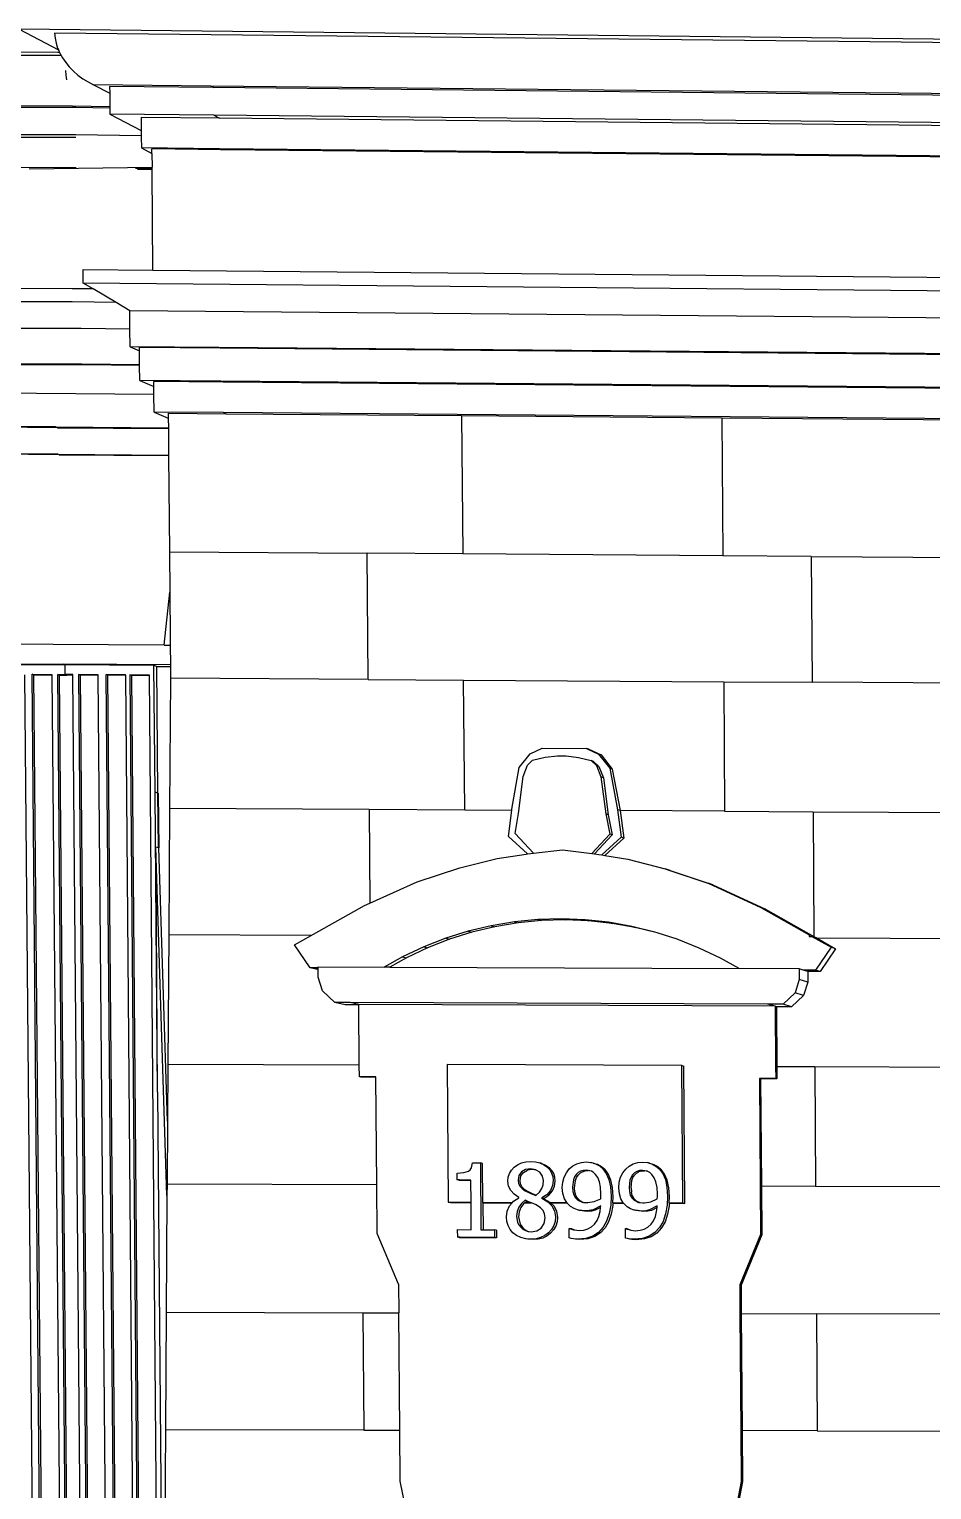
# Model space of a CAD drawing. Extents: x -106 to 80, y -44 to 65.
# Drawn here: x -65.61 to -48.99, y 10.86 to 37.74 of the extents above; entities that cross this region are included whole.
import ezdxf

# ---------------------------------------------------------------- set-up
doc = ezdxf.new("R2010")
doc.units = 0
doc.layers.get('0').update_dxf_attribs({"linetype": 'CONTINUOUS'})

msp = doc.modelspace()

# ---------------------------------------------------------------- linework, layer by layer
for p, q in [((-45.792, 37.53), (-65.8, 37.745)), ((-65.8, 37.745), (-65.076, 37.364)), ((-65.148, 37.675), (-65.139, 37.582)), ((-46.237, 37.473), (-65.148, 37.675)), ((-65.139, 37.582), (-65.12, 37.489)), ((-65.12, 37.489), (-65.091, 37.397)), ((-65.091, 37.397), (-65.076, 37.364)), ((-65.086, 37.319), (-67.525, 37.326)), ((-65.026, 37.26), (-67.349, 37.267)), ((-65.057, 37.319), (-65.086, 37.319)), ((-65.076, 37.364), (-65.057, 37.319)), ((-65.057, 37.319), (-65.051, 37.306)), ((-65.051, 37.306), (-65.026, 37.26)), ((-65.026, 37.26), (-65.002, 37.217)), ((-65.002, 37.217), (-64.943, 37.131)), ((-64.943, 37.131), (-64.876, 37.05)), ((-64.948, 36.986), (-64.939, 36.896)), ((-64.939, 36.896), (-64.929, 36.81)), ((-64.876, 37.05), (-64.8, 36.972)), ((-64.8, 36.972), (-64.717, 36.9)), ((-64.717, 36.9), (-64.627, 36.834)), ((-64.627, 36.834), (-64.531, 36.774)), ((-64.531, 36.774), (-64.431, 36.721)), ((-62.271, 36.699), (-64.431, 36.721)), ((-64.431, 36.721), (-64.132, 36.566)), ((-62.218, 36.671), (-64.133, 36.69)), ((-64.133, 36.69), (-64.132, 36.566)), ((-64.132, 36.566), (-64.13, 36.318)), ((-46.716, 36.538), (-62.271, 36.699)), ((-62.271, 36.699), (-62.218, 36.671)), ((-46.919, 36.512), (-62.218, 36.671)), ((-64.816, 36.328), (-67.146, 36.335)), ((-64.759, 36.302), (-67.066, 36.309)), ((-64.13, 36.318), (-64.816, 36.328)), ((-64.13, 36.293), (-64.759, 36.302)), ((-64.13, 36.318), (-64.13, 36.293)), ((-64.13, 36.293), (-64.129, 36.18)), ((-62.214, 36.16), (-64.129, 36.18)), ((-64.129, 36.18), (-63.552, 35.883)), ((-62.113, 36.107), (-63.554, 36.122)), ((-63.554, 36.122), (-63.552, 35.883)), ((-46.916, 36.005), (-62.214, 36.16)), ((-62.214, 36.16), (-62.113, 36.107)), ((-47.31, 35.956), (-62.113, 36.107)), ((-64.754, 35.798), (-67.059, 35.804)), ((-63.551, 35.781), (-64.754, 35.798)), ((-63.552, 35.883), (-63.551, 35.781)), ((-63.551, 35.781), (-63.551, 35.756)), ((-63.551, 35.756), (-63.549, 35.559)), ((-64.756, 35.749), (-66.904, 35.755)), ((-62.109, 35.545), (-63.549, 35.559)), ((-63.549, 35.559), (-63.354, 35.46)), ((-62.075, 35.527), (-63.355, 35.54)), ((-63.354, 35.46), (-63.355, 35.54)), ((-47.306, 35.398), (-62.109, 35.545)), ((-62.109, 35.545), (-62.075, 35.527)), ((-47.439, 35.382), (-62.075, 35.527)), ((-63.354, 35.46), (-63.352, 35.205)), ((-64.749, 35.194), (-66.897, 35.199)), ((-65.615, 35.176), (-63.352, 35.205)), ((-63.352, 35.175), (-63.656, 35.18)), ((-63.352, 35.159), (-63.619, 35.163)), ((-63.352, 35.175), (-63.352, 35.205)), ((-63.352, 35.159), (-63.352, 35.175)), ((-63.336, 33.308), (-63.352, 35.159)), ((-64.619, 33.071), (-64.621, 33.32)), ((-64.621, 33.32), (-63.336, 33.308)), ((-46.544, 32.907), (-64.619, 33.071)), ((-64.438, 32.964), (-64.619, 33.071)), ((-63.336, 33.308), (-47.425, 33.163)), ((-64.825, 32.969), (-67.163, 32.973)), ((-64.438, 32.964), (-64.825, 32.969)), ((-64.015, 32.713), (-64.438, 32.964)), ((-64.822, 32.724), (-67.16, 32.728)), ((-64.015, 32.713), (-64.822, 32.724)), ((-63.763, 32.563), (-64.015, 32.713)), ((-47.123, 32.415), (-63.763, 32.563)), ((-63.76, 32.221), (-63.763, 32.563)), ((-64.655, 32.233), (-66.924, 32.236)), ((-63.76, 32.221), (-64.655, 32.233)), ((-63.758, 31.901), (-63.76, 32.221)), ((-62.12, 31.887), (-63.758, 31.901)), ((-63.758, 31.901), (-63.583, 31.824)), ((-62.09, 31.873), (-63.584, 31.886)), ((-63.583, 31.824), (-63.584, 31.886)), ((-63.581, 31.565), (-63.583, 31.824)), ((-47.119, 31.756), (-62.12, 31.887)), ((-62.09, 31.873), (-62.12, 31.887)), ((-47.238, 31.744), (-62.09, 31.873)), ((-64.648, 31.579), (-66.582, 31.582)), ((-64.615, 31.566), (-66.582, 31.569)), ((-63.581, 31.565), (-64.648, 31.579)), ((-63.581, 31.553), (-64.615, 31.566)), ((-63.581, 31.553), (-63.581, 31.565)), ((-63.579, 31.281), (-63.581, 31.553)), ((-62.085, 31.269), (-63.579, 31.281)), ((-63.579, 31.281), (-63.318, 31.169)), ((-62.039, 31.249), (-63.319, 31.259)), ((-63.318, 31.169), (-63.319, 31.259)), ((-47.234, 31.143), (-62.085, 31.269)), ((-62.039, 31.249), (-62.085, 31.269)), ((-47.412, 31.125), (-62.039, 31.249)), ((-63.317, 31.021), (-66.78, 31.05)), ((-63.317, 31.021), (-63.318, 31.169)), ((-63.314, 30.698), (-63.317, 31.021)), ((-62.035, 30.688), (-63.314, 30.698)), ((-63.314, 30.698), (-63.054, 30.588)), ((-63.054, 30.677), (-61.989, 30.668)), ((-63.054, 30.677), (-63.054, 30.588)), ((-47.409, 30.567), (-62.035, 30.688)), ((-61.989, 30.668), (-62.035, 30.688)), ((-61.989, 30.668), (-57.651, 30.632)), ((-65.132, 30.426), (-66.775, 30.439)), ((-65.092, 30.41), (-66.734, 30.423)), ((-65.092, 30.41), (-65.132, 30.426)), ((-65.132, 30.426), (-63.052, 30.409)), ((-65.092, 30.41), (-63.052, 30.393)), ((-63.054, 30.588), (-63.052, 30.409)), ((-63.052, 30.409), (-63.052, 30.393)), ((-63.052, 30.393), (-63.048, 29.906)), ((-57.651, 30.632), (-52.859, 30.593)), ((-57.651, 30.632), (-57.632, 28.088)), ((-52.859, 30.593), (-47.586, 30.55)), ((-52.859, 30.593), (-52.841, 28.053)), ((-65.088, 29.922), (-67.399, 29.941)), ((-65.064, 29.913), (-66.705, 29.926)), ((-65.088, 29.922), (-63.048, 29.906)), ((-65.064, 29.913), (-65.088, 29.922)), ((-65.064, 29.913), (-63.048, 29.897)), ((-63.048, 29.906), (-63.048, 29.897)), ((-63.048, 29.897), (-63.033, 28.128)), ((-63.033, 28.128), (-59.393, 28.101)), ((-63.033, 28.128), (-63.027, 27.382)), ((-57.632, 28.088), (-59.393, 28.101)), ((-59.374, 25.778), (-59.393, 28.101)), ((-52.841, 28.053), (-57.632, 28.088)), ((-51.212, 28.041), (-52.841, 28.053)), ((-51.212, 28.041), (-47.57, 28.014)), ((-51.212, 28.041), (-51.196, 25.725)), ((-63.131, 26.406), (-63.027, 27.382)), ((-63.027, 27.382), (-63.02, 26.542)), ((-63.131, 26.406), (-66.633, 26.429)), ((-63.131, 26.406), (-63.036, 26.405)), ((-63.036, 26.405), (-63.018, 26.405)), ((-63.02, 26.542), (-63.018, 26.405)), ((-63.018, 26.405), (-63.015, 26.043)), ((-66.63, 26.067), (-64.992, 26.056)), ((-66.589, 26.054), (-64.952, 26.044)), ((-65.699, 25.863), (-65.534, 6.97)), ((-65.559, 25.872), (-65.195, 25.869)), ((-65.394, 6.97), (-65.559, 25.872)), ((-65.527, 25.862), (-65.559, 25.872)), ((-65.527, 25.862), (-65.195, 25.859)), ((-65.362, 6.97), (-65.527, 25.862)), ((-65.195, 25.869), (-65.195, 25.859)), ((-65.195, 25.859), (-65.031, 6.97)), ((-64.926, 6.97), (-65.09, 25.869)), ((-65.09, 25.869), (-64.95, 25.868)), ((-65.059, 25.858), (-65.09, 25.869)), ((-65.059, 25.858), (-64.919, 25.858)), ((-64.895, 6.97), (-65.059, 25.858)), ((-63.015, 26.043), (-64.992, 26.056)), ((-64.952, 26.044), (-64.992, 26.056)), ((-63.317, 26.033), (-64.952, 26.044)), ((-64.95, 25.868), (-64.952, 26.044)), ((-64.811, 25.867), (-64.95, 25.868)), ((-64.919, 25.858), (-64.95, 25.868)), ((-64.811, 25.857), (-64.919, 25.858)), ((-64.811, 25.857), (-64.811, 25.867)), ((-64.648, 6.97), (-64.811, 25.857)), ((-64.705, 25.866), (-64.543, 6.97)), ((-64.342, 25.864), (-64.705, 25.866)), ((-64.674, 25.856), (-64.705, 25.866)), ((-64.674, 25.856), (-64.511, 6.97)), ((-64.342, 25.854), (-64.674, 25.856)), ((-64.342, 25.854), (-64.342, 25.864)), ((-64.18, 6.97), (-64.342, 25.854)), ((-63.839, 25.861), (-64.202, 25.863)), ((-64.202, 25.863), (-64.04, 6.97)), ((-64.171, 25.853), (-64.202, 25.863)), ((-63.838, 25.85), (-64.171, 25.853)), ((-64.171, 25.853), (-64.009, 6.97)), ((-63.838, 25.85), (-63.839, 25.861)), ((-63.678, 6.97), (-63.838, 25.85)), ((-63.4, 25.858), (-63.763, 25.86)), ((-63.763, 25.86), (-63.603, 6.97)), ((-63.732, 25.85), (-63.763, 25.86)), ((-63.4, 25.848), (-63.732, 25.85)), ((-63.732, 25.85), (-63.572, 6.97)), ((-63.4, 25.848), (-63.4, 25.858)), ((-63.241, 6.97), (-63.4, 25.848)), ((-63.297, 23.7), (-63.317, 26.033)), ((-63.263, 26.015), (-63.317, 26.033)), ((-63.263, 26.015), (-63.015, 26.013)), ((-63.243, 23.684), (-63.263, 26.015)), ((-63.015, 26.043), (-63.015, 26.013)), ((-63.015, 26.013), (-63.013, 25.802)), ((-63.013, 25.802), (-63.03, 23.409)), ((-59.374, 25.778), (-63.013, 25.802)), ((-59.374, 25.778), (-57.614, 25.766)), ((-57.614, 25.766), (-52.825, 25.735)), ((-57.595, 23.378), (-57.614, 25.766)), ((-52.825, 25.735), (-51.196, 25.725)), ((-52.825, 25.735), (-52.808, 23.351)), ((-47.556, 25.701), (-51.196, 25.725)), ((-56.39, 24.41), (-56.169, 24.513)), ((-56.169, 24.513), (-55.353, 24.508)), ((-55.353, 24.508), (-55.131, 24.403)), ((-55.307, 24.492), (-55.353, 24.508)), ((-55.307, 24.492), (-55.084, 24.386)), ((-56.592, 24.154), (-56.39, 24.41)), ((-56.521, 23.99), (-56.441, 24.197)), ((-56.441, 24.197), (-56.344, 24.289)), ((-56.344, 24.289), (-56.116, 24.345)), ((-56.116, 24.345), (-55.888, 24.371)), ((-55.888, 24.371), (-55.726, 24.37)), ((-55.726, 24.37), (-55.497, 24.342)), ((-55.497, 24.342), (-55.268, 24.283)), ((-55.268, 24.283), (-55.17, 24.19)), ((-55.222, 24.266), (-55.268, 24.283)), ((-55.222, 24.266), (-55.124, 24.173)), ((-55.131, 24.403), (-54.925, 24.144)), ((-55.084, 24.386), (-55.131, 24.403)), ((-55.084, 24.386), (-54.879, 24.127)), ((-56.728, 23.389), (-56.592, 24.154)), ((-56.602, 23.309), (-56.521, 23.99)), ((-55.17, 24.19), (-55.087, 23.981)), ((-55.124, 24.173), (-55.17, 24.19)), ((-55.124, 24.173), (-55.041, 23.965)), ((-55.087, 23.981), (-54.996, 23.3)), ((-55.041, 23.965), (-55.087, 23.981)), ((-55.041, 23.965), (-54.95, 23.284)), ((-54.925, 24.144), (-54.778, 23.378)), ((-54.879, 24.127), (-54.925, 24.144)), ((-54.879, 24.127), (-54.732, 23.362)), ((-63.276, 21.26), (-63.297, 23.7)), ((-63.243, 23.684), (-63.297, 23.7)), ((-63.235, 22.679), (-63.243, 23.684)), ((-63.238, 23.684), (-63.23, 22.677)), ((-63.03, 23.409), (-63.045, 21.078)), ((-63.03, 23.409), (-59.355, 23.388)), ((-56.73, 23.373), (-56.728, 23.389)), ((-59.355, 23.388), (-59.342, 21.66)), ((-59.355, 23.388), (-57.595, 23.378)), ((-57.595, 23.378), (-56.73, 23.373)), ((-56.786, 22.883), (-56.73, 23.373)), ((-56.668, 22.941), (-56.602, 23.309)), ((-54.996, 23.3), (-54.925, 22.931)), ((-54.95, 23.284), (-54.996, 23.3)), ((-54.95, 23.284), (-54.879, 22.916)), ((-54.778, 23.378), (-54.712, 22.872)), ((-54.732, 23.362), (-54.778, 23.378)), ((-54.732, 23.362), (-54.667, 22.857)), ((-52.808, 23.351), (-54.732, 23.362)), ((-52.808, 23.351), (-51.18, 23.342)), ((-51.18, 23.342), (-47.541, 23.321)), ((-51.18, 23.342), (-51.164, 21.046)), ((-56.436, 22.566), (-56.786, 22.883)), ((-56.331, 22.578), (-56.668, 22.941)), ((-54.925, 22.931), (-55.256, 22.572)), ((-54.879, 22.916), (-55.202, 22.565)), ((-54.712, 22.872), (-55.07, 22.547)), ((-54.667, 22.857), (-55.017, 22.538)), ((-54.879, 22.916), (-54.925, 22.931)), ((-54.667, 22.857), (-54.712, 22.872)), ((-63.078, 16.28), (-63.284, 22.692)), ((-63.235, 22.679), (-63.284, 22.692)), ((-63.273, 21.259), (-63.284, 22.692)), ((-63.23, 22.677), (-63.235, 22.679)), ((-63.069, 17.645), (-63.23, 22.677)), ((-56.331, 22.578), (-55.794, 22.639)), ((-55.794, 22.639), (-55.256, 22.572)), ((-57.684, 22.308), (-56.995, 22.482)), ((-56.995, 22.482), (-56.464, 22.563)), ((-56.464, 22.563), (-56.436, 22.566)), ((-56.436, 22.566), (-56.331, 22.578)), ((-55.256, 22.572), (-55.202, 22.565)), ((-55.202, 22.565), (-55.123, 22.555)), ((-55.123, 22.555), (-55.07, 22.547)), ((-55.07, 22.547), (-55.017, 22.538)), ((-55.017, 22.538), (-54.591, 22.469)), ((-54.591, 22.469), (-53.901, 22.288)), ((-59.342, 21.66), (-58.473, 22.053)), ((-58.473, 22.053), (-57.684, 22.308)), ((-53.811, 22.258), (-53.901, 22.288)), ((-53.901, 22.288), (-53.82, 22.261)), ((-53.82, 22.261), (-53.811, 22.258)), ((-53.82, 22.261), (-53.111, 22.025)), ((-53.811, 22.258), (-53.023, 21.996)), ((-53.111, 22.025), (-52.14, 21.577)), ((-53.023, 21.996), (-53.111, 22.025)), ((-53.023, 21.996), (-52.053, 21.55)), ((-60.377, 21.091), (-59.442, 21.614)), ((-59.442, 21.614), (-59.342, 21.66)), ((-52.14, 21.577), (-51.249, 21.073)), ((-52.053, 21.55), (-52.14, 21.577)), ((-52.053, 21.55), (-51.164, 21.046)), ((-63.273, 21.259), (-63.276, 21.26)), ((-63.25, 18.179), (-63.276, 21.26)), ((-63.25, 18.179), (-63.273, 21.259)), ((-57.108, 21.243), (-57.53, 21.143)), ((-56.68, 21.314), (-57.108, 21.243)), ((-57.108, 21.243), (-57.039, 21.224)), ((-56.612, 21.295), (-57.039, 21.224)), ((-56.248, 21.357), (-56.68, 21.314)), ((-56.68, 21.314), (-56.612, 21.295)), ((-56.18, 21.337), (-56.612, 21.295)), ((-55.813, 21.369), (-56.248, 21.357)), ((-56.248, 21.357), (-56.18, 21.337)), ((-55.746, 21.35), (-56.18, 21.337)), ((-55.813, 21.369), (-55.746, 21.35)), ((-55.379, 21.352), (-55.813, 21.369)), ((-55.313, 21.333), (-55.746, 21.35)), ((-55.379, 21.352), (-55.313, 21.333)), ((-54.946, 21.306), (-55.379, 21.352)), ((-54.881, 21.286), (-55.313, 21.333)), ((-54.946, 21.306), (-54.881, 21.286)), ((-54.518, 21.23), (-54.946, 21.306)), ((-54.453, 21.211), (-54.881, 21.286)), ((-63.045, 21.078), (-63.062, 18.691)), ((-60.424, 21.065), (-63.045, 21.078)), ((-60.73, 20.894), (-60.424, 21.065)), ((-60.424, 21.065), (-60.377, 21.091)), ((-57.944, 21.014), (-58.348, 20.857)), ((-57.874, 20.994), (-58.277, 20.838)), ((-57.53, 21.143), (-57.944, 21.014)), ((-57.944, 21.014), (-57.874, 20.994)), ((-57.461, 21.123), (-57.874, 20.994)), ((-57.53, 21.143), (-57.461, 21.123)), ((-57.039, 21.224), (-57.461, 21.123)), ((-54.518, 21.23), (-54.453, 21.211)), ((-54.095, 21.126), (-54.518, 21.23)), ((-54.05, 21.111), (-54.453, 21.211)), ((-54.05, 21.111), (-54.095, 21.126)), ((-53.681, 20.993), (-54.05, 21.111)), ((-53.276, 20.832), (-53.681, 20.993)), ((-51.249, 21.073), (-51.249, 21.047)), ((-51.164, 21.046), (-51.249, 21.073)), ((-51.249, 21.047), (-51.203, 21.047)), ((-51.203, 21.047), (-50.849, 20.847)), ((-51.118, 21.02), (-51.203, 21.047)), ((-51.164, 21.046), (-51.118, 21.02)), ((-51.118, 21.02), (-47.526, 21.003)), ((-51.118, 21.02), (-50.765, 20.821)), ((-60.439, 20.468), (-60.73, 20.894)), ((-58.348, 20.857), (-58.739, 20.672)), ((-58.277, 20.838), (-58.668, 20.654)), ((-58.348, 20.857), (-58.277, 20.838)), ((-52.883, 20.645), (-53.276, 20.832)), ((-50.849, 20.847), (-51.132, 20.425)), ((-50.765, 20.821), (-51.047, 20.399)), ((-50.765, 20.821), (-50.849, 20.847)), ((-60.294, 20.467), (-60.439, 20.468)), ((-60.336, 20.442), (-60.439, 20.468)), ((-60.293, 20.442), (-60.336, 20.442)), ((-60.294, 20.467), (-60.294, 20.489)), ((-60.294, 20.489), (-59.079, 20.483)), ((-60.293, 20.442), (-60.294, 20.467)), ((-60.292, 20.295), (-60.293, 20.442)), ((-58.739, 20.672), (-59.079, 20.483)), ((-58.975, 20.483), (-59.079, 20.483)), ((-58.668, 20.654), (-58.975, 20.483)), ((-58.975, 20.483), (-52.542, 20.453)), ((-58.739, 20.672), (-58.668, 20.654)), ((-52.542, 20.453), (-52.883, 20.645)), ((-51.436, 20.448), (-52.542, 20.453)), ((-51.436, 20.448), (-51.435, 20.254)), ((-51.363, 20.426), (-51.436, 20.448)), ((-60.212, 20.047), (-60.292, 20.295)), ((-51.435, 20.254), (-51.511, 20.008)), ((-51.277, 20.207), (-51.435, 20.254)), ((-51.132, 20.425), (-51.363, 20.426)), ((-51.279, 20.4), (-51.363, 20.426)), ((-51.277, 20.207), (-51.354, 19.962)), ((-51.047, 20.399), (-51.279, 20.4)), ((-51.279, 20.4), (-51.277, 20.207)), ((-51.047, 20.399), (-51.132, 20.425)), ((-59.985, 19.833), (-60.212, 20.047)), ((-51.511, 20.008), (-51.733, 19.797)), ((-51.354, 19.962), (-51.574, 19.752)), ((-51.354, 19.962), (-51.511, 20.008)), ((-59.796, 19.788), (-59.985, 19.833)), ((-59.704, 19.832), (-59.985, 19.833)), ((-59.545, 19.787), (-59.796, 19.788)), ((-59.545, 19.794), (-59.704, 19.832)), ((-52.013, 19.798), (-59.704, 19.832)), ((-51.878, 19.76), (-59.545, 19.794)), ((-59.545, 19.787), (-59.545, 19.794)), ((-59.536, 18.677), (-59.545, 19.787)), ((-51.878, 19.76), (-52.013, 19.798)), ((-51.733, 19.797), (-52.013, 19.798)), ((-51.878, 19.76), (-51.87, 18.653)), ((-51.853, 19.753), (-51.878, 19.76)), ((-51.853, 19.753), (-51.845, 18.647)), ((-51.574, 19.752), (-51.853, 19.753)), ((-51.574, 19.752), (-51.733, 19.797)), ((-63.062, 18.691), (-63.069, 17.645)), ((-59.536, 18.677), (-63.062, 18.691)), ((-59.534, 18.463), (-59.536, 18.677)), ((-53.595, 18.669), (-57.919, 18.686)), ((-57.919, 18.686), (-57.9, 16.154)), ((-53.577, 16.141), (-53.595, 18.669)), ((-53.595, 18.669), (-53.557, 18.66)), ((-53.539, 16.133), (-53.557, 18.66)), ((-51.87, 18.653), (-51.868, 18.433)), ((-51.845, 18.647), (-51.87, 18.653)), ((-51.148, 18.644), (-51.845, 18.647)), ((-51.845, 18.647), (-51.844, 18.427)), ((-51.148, 18.644), (-51.133, 16.45)), ((-47.511, 18.629), (-51.148, 18.644)), ((-59.505, 18.457), (-59.534, 18.463)), ((-59.505, 18.463), (-59.534, 18.463)), ((-59.505, 18.457), (-59.505, 18.463)), ((-59.232, 18.462), (-59.505, 18.463)), ((-59.232, 18.455), (-59.505, 18.457)), ((-59.232, 18.455), (-59.232, 18.462)), ((-59.216, 16.476), (-59.232, 18.455)), ((-51.868, 18.433), (-52.169, 18.434)), ((-52.169, 18.434), (-52.155, 16.458)), ((-52.145, 18.428), (-52.169, 18.434)), ((-52.145, 18.428), (-52.131, 16.453)), ((-51.844, 18.427), (-52.145, 18.428)), ((-51.844, 18.427), (-51.868, 18.433)), ((-63.25, 18.179), (-63.156, 6.97)), ((-63.069, 17.645), (-63.076, 16.484)), ((-57.733, 16.689), (-57.61, 16.699)), ((-57.732, 16.564), (-57.733, 16.689)), ((-57.61, 16.699), (-57.524, 16.728)), ((-57.524, 16.728), (-57.494, 16.753)), ((-57.494, 16.753), (-57.471, 16.786)), ((-57.471, 16.786), (-57.449, 16.879)), ((-57.449, 16.879), (-57.304, 16.878)), ((-57.304, 16.878), (-57.295, 15.647)), ((-57.265, 16.868), (-57.304, 16.878)), ((-57.259, 16.152), (-57.265, 16.868)), ((-56.792, 16.617), (-56.77, 16.685)), ((-56.77, 16.685), (-56.734, 16.746)), ((-56.734, 16.746), (-56.683, 16.8)), ((-56.683, 16.8), (-56.62, 16.845)), ((-56.62, 16.845), (-56.549, 16.877)), ((-56.549, 16.712), (-56.597, 16.648)), ((-56.559, 16.638), (-56.511, 16.703)), ((-56.549, 16.877), (-56.47, 16.896)), ((-56.476, 16.754), (-56.549, 16.712)), ((-56.511, 16.703), (-56.437, 16.744)), ((-56.384, 16.767), (-56.476, 16.754)), ((-56.47, 16.896), (-56.384, 16.902)), ((-56.345, 16.757), (-56.437, 16.744)), ((-56.384, 16.902), (-56.294, 16.895)), ((-56.285, 16.751), (-56.384, 16.767)), ((-56.276, 16.746), (-56.345, 16.757)), ((-56.294, 16.895), (-56.213, 16.877)), ((-56.276, 16.746), (-56.285, 16.751)), ((-56.21, 16.705), (-56.276, 16.746)), ((-56.175, 16.867), (-56.213, 16.877)), ((-56.213, 16.877), (-56.207, 16.874)), ((-56.163, 16.636), (-56.21, 16.705)), ((-56.207, 16.874), (-56.175, 16.867)), ((-56.207, 16.874), (-56.142, 16.846)), ((-56.175, 16.867), (-56.104, 16.836)), ((-56.142, 16.846), (-56.08, 16.803)), ((-56.104, 16.836), (-56.042, 16.793)), ((-56.08, 16.803), (-56.03, 16.751)), ((-56.042, 16.793), (-55.991, 16.741)), ((-56.03, 16.751), (-55.994, 16.691)), ((-55.994, 16.691), (-55.972, 16.625)), ((-55.955, 16.682), (-55.991, 16.741)), ((-55.934, 16.616), (-55.955, 16.682)), ((-55.764, 16.617), (-55.723, 16.698)), ((-55.723, 16.698), (-55.67, 16.767)), ((-55.67, 16.767), (-55.606, 16.821)), ((-55.606, 16.821), (-55.529, 16.861)), ((-55.506, 16.7), (-55.542, 16.665)), ((-55.529, 16.861), (-55.446, 16.886)), ((-55.463, 16.725), (-55.506, 16.7)), ((-55.505, 16.655), (-55.468, 16.69)), ((-55.426, 16.715), (-55.468, 16.69)), ((-55.415, 16.74), (-55.463, 16.725)), ((-55.446, 16.886), (-55.361, 16.895)), ((-55.426, 16.715), (-55.377, 16.73)), ((-55.361, 16.745), (-55.415, 16.74)), ((-55.377, 16.73), (-55.323, 16.735)), ((-55.361, 16.895), (-55.27, 16.886)), ((-55.268, 16.728), (-55.361, 16.745)), ((-55.26, 16.724), (-55.323, 16.735)), ((-55.232, 16.876), (-55.27, 16.886)), ((-55.27, 16.886), (-55.236, 16.877)), ((-55.26, 16.724), (-55.268, 16.728)), ((-55.227, 16.705), (-55.26, 16.724)), ((-55.236, 16.877), (-55.232, 16.876)), ((-55.236, 16.877), (-55.187, 16.862)), ((-55.232, 16.876), (-55.15, 16.852)), ((-55.185, 16.667), (-55.227, 16.705)), ((-55.187, 16.862), (-55.114, 16.823)), ((-55.15, 16.852), (-55.077, 16.813)), ((-55.114, 16.823), (-55.052, 16.771)), ((-55.077, 16.813), (-55.015, 16.761)), ((-55.052, 16.771), (-54.988, 16.683)), ((-54.951, 16.674), (-55.015, 16.761)), ((-54.988, 16.683), (-54.94, 16.573)), ((-54.903, 16.563), (-54.951, 16.674)), ((-54.724, 16.614), (-54.683, 16.695)), ((-54.683, 16.695), (-54.63, 16.764)), ((-54.63, 16.764), (-54.566, 16.817)), ((-54.566, 16.817), (-54.49, 16.858)), ((-54.466, 16.697), (-54.503, 16.661)), ((-54.49, 16.858), (-54.406, 16.883)), ((-54.424, 16.722), (-54.466, 16.697)), ((-54.43, 16.687), (-54.466, 16.652)), ((-54.43, 16.687), (-54.387, 16.712)), ((-54.375, 16.737), (-54.424, 16.722)), ((-54.406, 16.883), (-54.321, 16.891)), ((-54.339, 16.727), (-54.387, 16.712)), ((-54.321, 16.741), (-54.375, 16.737)), ((-54.339, 16.727), (-54.285, 16.732)), ((-54.321, 16.891), (-54.23, 16.883)), ((-54.229, 16.725), (-54.321, 16.741)), ((-54.22, 16.72), (-54.285, 16.732)), ((-54.194, 16.873), (-54.23, 16.883)), ((-54.23, 16.883), (-54.196, 16.873)), ((-54.22, 16.72), (-54.229, 16.725)), ((-54.187, 16.701), (-54.22, 16.72)), ((-54.196, 16.873), (-54.194, 16.873)), ((-54.196, 16.873), (-54.148, 16.859)), ((-54.194, 16.873), (-54.111, 16.849)), ((-54.146, 16.664), (-54.187, 16.701)), ((-54.148, 16.859), (-54.075, 16.82)), ((-54.111, 16.849), (-54.039, 16.81)), ((-54.075, 16.82), (-54.013, 16.767)), ((-54.039, 16.81), (-53.977, 16.757)), ((-54.013, 16.767), (-53.949, 16.68)), ((-53.913, 16.67), (-53.977, 16.757)), ((-53.949, 16.68), (-53.9, 16.57)), ((-53.864, 16.56), (-53.913, 16.67)), ((-63.076, 16.484), (-63.078, 16.28)), ((-59.216, 16.476), (-63.076, 16.484)), ((-59.209, 15.579), (-59.216, 16.476)), ((-57.692, 16.555), (-57.732, 16.564)), ((-57.692, 16.564), (-57.732, 16.564)), ((-57.692, 16.555), (-57.692, 16.564)), ((-57.481, 16.563), (-57.692, 16.564)), ((-57.481, 16.554), (-57.692, 16.555)), ((-57.481, 16.554), (-57.481, 16.563)), ((-57.478, 16.153), (-57.481, 16.554)), ((-56.799, 16.544), (-56.792, 16.617)), ((-56.786, 16.448), (-56.799, 16.544)), ((-56.748, 16.369), (-56.786, 16.448)), ((-56.597, 16.648), (-56.613, 16.564)), ((-56.613, 16.564), (-56.604, 16.501)), ((-56.604, 16.501), (-56.579, 16.449)), ((-56.579, 16.449), (-56.537, 16.405)), ((-56.574, 16.554), (-56.559, 16.638)), ((-56.565, 16.492), (-56.574, 16.554)), ((-56.54, 16.44), (-56.565, 16.492)), ((-56.54, 16.44), (-56.499, 16.395)), ((-56.537, 16.405), (-56.479, 16.365)), ((-56.216, 16.34), (-56.174, 16.404)), ((-56.174, 16.404), (-56.153, 16.473)), ((-56.146, 16.552), (-56.163, 16.636)), ((-56.153, 16.473), (-56.146, 16.552)), ((-55.977, 16.462), (-56.017, 16.371)), ((-55.979, 16.362), (-55.939, 16.452)), ((-55.964, 16.553), (-55.977, 16.462)), ((-55.972, 16.625), (-55.964, 16.553)), ((-55.939, 16.452), (-55.926, 16.543)), ((-55.926, 16.543), (-55.934, 16.616)), ((-55.797, 16.425), (-55.789, 16.526)), ((-55.787, 16.312), (-55.797, 16.425)), ((-55.789, 16.526), (-55.764, 16.617)), ((-55.593, 16.566), (-55.609, 16.431)), ((-55.609, 16.431), (-55.603, 16.353)), ((-55.572, 16.62), (-55.593, 16.566)), ((-55.542, 16.665), (-55.572, 16.62)), ((-55.571, 16.422), (-55.555, 16.557)), ((-55.565, 16.343), (-55.571, 16.422)), ((-55.555, 16.557), (-55.534, 16.61)), ((-55.534, 16.61), (-55.505, 16.655)), ((-55.144, 16.61), (-55.185, 16.667)), ((-55.113, 16.532), (-55.144, 16.61)), ((-55.092, 16.431), (-55.113, 16.532)), ((-55.085, 16.305), (-55.092, 16.431)), ((-54.94, 16.573), (-54.909, 16.435)), ((-54.909, 16.435), (-54.898, 16.265)), ((-54.872, 16.425), (-54.903, 16.563)), ((-54.861, 16.256), (-54.872, 16.425)), ((-54.758, 16.421), (-54.75, 16.522)), ((-54.747, 16.309), (-54.758, 16.421)), ((-54.75, 16.522), (-54.724, 16.614)), ((-54.553, 16.563), (-54.569, 16.428)), ((-54.569, 16.428), (-54.563, 16.349)), ((-54.532, 16.617), (-54.553, 16.563)), ((-54.503, 16.661), (-54.532, 16.617)), ((-54.532, 16.418), (-54.516, 16.553)), ((-54.532, 16.418), (-54.526, 16.34)), ((-54.516, 16.553), (-54.496, 16.607)), ((-54.496, 16.607), (-54.466, 16.652)), ((-54.105, 16.606), (-54.146, 16.664)), ((-54.073, 16.528), (-54.105, 16.606)), ((-54.053, 16.428), (-54.073, 16.528)), ((-54.046, 16.302), (-54.053, 16.428)), ((-53.9, 16.57), (-53.87, 16.432)), ((-53.87, 16.432), (-53.859, 16.262)), ((-53.834, 16.422), (-53.864, 16.56)), ((-53.823, 16.252), (-53.834, 16.422)), ((-52.155, 16.458), (-52.149, 15.559)), ((-52.131, 16.453), (-52.155, 16.458)), ((-52.131, 16.453), (-51.133, 16.45)), ((-52.131, 16.453), (-52.125, 15.554)), ((-51.133, 16.45), (-47.497, 16.438)), ((-63.078, 16.28), (-63.092, 14.129)), ((-57.9, 16.154), (-57.858, 16.147)), ((-57.9, 16.154), (-57.858, 16.154)), ((-57.858, 16.154), (-57.858, 16.147)), ((-57.858, 16.154), (-57.478, 16.153)), ((-57.858, 16.147), (-57.478, 16.145)), ((-57.478, 16.145), (-57.478, 16.153)), ((-57.474, 15.648), (-57.478, 16.145)), ((-57.259, 16.152), (-56.714, 16.15)), ((-57.259, 16.152), (-57.259, 16.145)), ((-57.259, 16.145), (-56.72, 16.143)), ((-57.259, 16.145), (-57.256, 15.647)), ((-56.769, 16.087), (-56.72, 16.143)), ((-56.685, 16.302), (-56.748, 16.369)), ((-56.72, 16.143), (-56.714, 16.15)), ((-56.714, 16.15), (-56.696, 16.171)), ((-56.696, 16.171), (-56.596, 16.235)), ((-56.596, 16.24), (-56.685, 16.302)), ((-56.551, 16.133), (-56.601, 16.065)), ((-56.596, 16.235), (-56.596, 16.24)), ((-56.483, 16.189), (-56.551, 16.133)), ((-56.489, 16.142), (-56.513, 16.123)), ((-56.499, 16.395), (-56.441, 16.355)), ((-56.481, 16.15), (-56.489, 16.142)), ((-56.489, 16.142), (-56.368, 16.142)), ((-56.45, 16.175), (-56.483, 16.189)), ((-56.481, 16.15), (-56.45, 16.175)), ((-56.481, 16.15), (-56.386, 16.149)), ((-56.479, 16.365), (-56.391, 16.321)), ((-56.386, 16.149), (-56.45, 16.175)), ((-56.441, 16.355), (-56.352, 16.312)), ((-56.391, 16.321), (-56.283, 16.278)), ((-56.368, 16.142), (-56.386, 16.149)), ((-56.364, 16.141), (-56.368, 16.142)), ((-56.28, 16.103), (-56.364, 16.141)), ((-56.352, 16.312), (-56.279, 16.282)), ((-56.283, 16.278), (-56.279, 16.282)), ((-56.279, 16.282), (-56.216, 16.34)), ((-56.083, 16.292), (-56.173, 16.232)), ((-56.173, 16.232), (-56.173, 16.226)), ((-56.135, 16.222), (-56.173, 16.232)), ((-56.173, 16.226), (-56.066, 16.164)), ((-56.135, 16.217), (-56.173, 16.226)), ((-56.135, 16.222), (-56.045, 16.282)), ((-56.135, 16.222), (-56.135, 16.217)), ((-56.135, 16.217), (-56.028, 16.155)), ((-56.017, 16.371), (-56.083, 16.292)), ((-56.066, 16.164), (-55.989, 16.09)), ((-56.045, 16.282), (-55.979, 16.362)), ((-56.028, 16.155), (-56.021, 16.148)), ((-56.021, 16.148), (-55.715, 16.147)), ((-56.021, 16.148), (-56.014, 16.141)), ((-56.014, 16.141), (-55.71, 16.14)), ((-56.014, 16.141), (-55.95, 16.081)), ((-55.758, 16.218), (-55.787, 16.312)), ((-55.715, 16.147), (-55.758, 16.218)), ((-55.71, 16.14), (-55.715, 16.147)), ((-55.71, 16.139), (-55.71, 16.14)), ((-55.644, 16.076), (-55.71, 16.139)), ((-55.603, 16.353), (-55.585, 16.289)), ((-55.585, 16.289), (-55.556, 16.237)), ((-55.548, 16.28), (-55.565, 16.343)), ((-55.556, 16.237), (-55.512, 16.193)), ((-55.518, 16.228), (-55.548, 16.28)), ((-55.518, 16.228), (-55.474, 16.183)), ((-55.512, 16.193), (-55.432, 16.154)), ((-55.474, 16.183), (-55.409, 16.152)), ((-55.432, 16.154), (-55.409, 16.152)), ((-55.409, 16.152), (-55.351, 16.146)), ((-55.351, 16.146), (-55.326, 16.146)), ((-55.351, 16.146), (-55.336, 16.145)), ((-55.336, 16.145), (-55.326, 16.146)), ((-55.326, 16.146), (-55.208, 16.165)), ((-55.208, 16.165), (-55.088, 16.219)), ((-55.088, 16.219), (-55.086, 16.255)), ((-55.086, 16.255), (-55.085, 16.305)), ((-54.898, 16.265), (-54.906, 16.1)), ((-54.867, 16.137), (-54.869, 16.091)), ((-54.867, 16.145), (-54.861, 16.256)), ((-54.867, 16.145), (-54.86, 16.145)), ((-54.867, 16.145), (-54.867, 16.137)), ((-54.867, 16.137), (-54.86, 16.137)), ((-54.86, 16.137), (-54.86, 16.145)), ((-54.86, 16.145), (-54.675, 16.144)), ((-54.86, 16.137), (-54.671, 16.137)), ((-54.718, 16.214), (-54.747, 16.309)), ((-54.675, 16.144), (-54.718, 16.214)), ((-54.671, 16.137), (-54.675, 16.144)), ((-54.67, 16.136), (-54.671, 16.137)), ((-54.605, 16.072), (-54.67, 16.136)), ((-54.563, 16.349), (-54.546, 16.286)), ((-54.546, 16.286), (-54.516, 16.234)), ((-54.509, 16.276), (-54.526, 16.34)), ((-54.516, 16.234), (-54.472, 16.189)), ((-54.509, 16.276), (-54.479, 16.224)), ((-54.436, 16.18), (-54.479, 16.224)), ((-54.472, 16.189), (-54.392, 16.151)), ((-54.436, 16.18), (-54.371, 16.149)), ((-54.392, 16.151), (-54.371, 16.149)), ((-54.371, 16.149), (-54.313, 16.143)), ((-54.313, 16.143), (-54.286, 16.143)), ((-54.313, 16.143), (-54.296, 16.141)), ((-54.296, 16.141), (-54.286, 16.143)), ((-54.286, 16.143), (-54.168, 16.161)), ((-54.168, 16.161), (-54.049, 16.215)), ((-54.049, 16.215), (-54.047, 16.252)), ((-54.047, 16.252), (-54.046, 16.302)), ((-53.859, 16.262), (-53.867, 16.097)), ((-53.829, 16.134), (-53.831, 16.087)), ((-53.828, 16.141), (-53.829, 16.134)), ((-53.829, 16.134), (-53.539, 16.133)), ((-53.828, 16.141), (-53.823, 16.252)), ((-53.828, 16.141), (-53.577, 16.141)), ((-53.577, 16.141), (-53.539, 16.133)), ((-56.828, 15.883), (-56.813, 15.99)), ((-56.819, 15.801), (-56.828, 15.883)), ((-56.813, 15.99), (-56.769, 16.087)), ((-56.631, 15.986), (-56.641, 15.897)), ((-56.641, 15.897), (-56.621, 15.783)), ((-56.601, 16.065), (-56.631, 15.986)), ((-56.592, 15.977), (-56.602, 15.888)), ((-56.602, 15.888), (-56.582, 15.775)), ((-56.562, 16.056), (-56.592, 15.977)), ((-56.513, 16.123), (-56.562, 16.056)), ((-56.199, 16.051), (-56.28, 16.103)), ((-56.15, 16.001), (-56.199, 16.051)), ((-56.124, 15.943), (-56.15, 16.001)), ((-56.132, 15.761), (-56.115, 15.867)), ((-56.115, 15.867), (-56.124, 15.943)), ((-55.989, 16.09), (-55.941, 15.998)), ((-55.95, 16.081), (-55.903, 15.989)), ((-55.941, 15.998), (-55.925, 15.884)), ((-55.925, 15.884), (-55.932, 15.8)), ((-55.903, 15.989), (-55.887, 15.875)), ((-55.887, 15.875), (-55.894, 15.791)), ((-55.58, 16.036), (-55.644, 16.076)), ((-55.516, 16.011), (-55.58, 16.036)), ((-55.479, 16.002), (-55.516, 16.011)), ((-55.496, 16.009), (-55.516, 16.011)), ((-55.479, 16.002), (-55.496, 16.009)), ((-55.376, 15.994), (-55.496, 16.009)), ((-55.338, 15.985), (-55.479, 16.002)), ((-55.3, 16), (-55.376, 15.994)), ((-55.262, 15.991), (-55.338, 15.985)), ((-55.229, 16.017), (-55.3, 16)), ((-55.192, 16.008), (-55.262, 15.991)), ((-55.088, 16.089), (-55.229, 16.017)), ((-55.092, 16.059), (-55.192, 16.008)), ((-55.158, 15.816), (-55.123, 15.894)), ((-55.123, 15.894), (-55.1, 15.985)), ((-55.1, 15.985), (-55.092, 16.059)), ((-55.092, 16.059), (-55.088, 16.089)), ((-54.934, 15.944), (-54.981, 15.805)), ((-54.897, 15.935), (-54.944, 15.796)), ((-54.906, 16.1), (-54.934, 15.944)), ((-54.869, 16.091), (-54.897, 15.935)), ((-54.54, 16.032), (-54.605, 16.072)), ((-54.477, 16.008), (-54.54, 16.032)), ((-54.44, 15.999), (-54.477, 16.008)), ((-54.458, 16.006), (-54.477, 16.008)), ((-54.44, 15.999), (-54.458, 16.006)), ((-54.336, 15.991), (-54.458, 16.006)), ((-54.3, 15.982), (-54.44, 15.999)), ((-54.26, 15.996), (-54.336, 15.991)), ((-54.224, 15.987), (-54.3, 15.982)), ((-54.19, 16.013), (-54.26, 15.996)), ((-54.154, 16.004), (-54.224, 15.987)), ((-54.049, 16.085), (-54.19, 16.013)), ((-54.052, 16.056), (-54.154, 16.004)), ((-54.118, 15.813), (-54.084, 15.891)), ((-54.084, 15.891), (-54.061, 15.982)), ((-54.061, 15.982), (-54.052, 16.056)), ((-54.052, 16.056), (-54.049, 16.085)), ((-53.895, 15.941), (-53.942, 15.802)), ((-53.859, 15.932), (-53.906, 15.793)), ((-53.867, 16.097), (-53.895, 15.941)), ((-53.831, 16.087), (-53.859, 15.932)), ((-57.724, 15.509), (-57.725, 15.649)), ((-57.725, 15.649), (-57.474, 15.648)), ((-57.295, 15.647), (-57.256, 15.647)), ((-57.256, 15.647), (-57.049, 15.647)), ((-57.049, 15.647), (-57.048, 15.507)), ((-57.01, 15.638), (-57.049, 15.647)), ((-57.01, 15.638), (-57.009, 15.499)), ((-56.796, 15.723), (-56.819, 15.801)), ((-56.758, 15.653), (-56.796, 15.723)), ((-56.706, 15.592), (-56.758, 15.653)), ((-56.621, 15.783), (-56.597, 15.735)), ((-56.597, 15.735), (-56.563, 15.692)), ((-56.582, 15.775), (-56.558, 15.726)), ((-56.563, 15.692), (-56.523, 15.656)), ((-56.558, 15.726), (-56.524, 15.683)), ((-56.524, 15.683), (-56.484, 15.648)), ((-56.523, 15.656), (-56.477, 15.631)), ((-56.484, 15.648), (-56.439, 15.622)), ((-56.477, 15.631), (-56.427, 15.616)), ((-56.439, 15.622), (-56.413, 15.614)), ((-56.427, 15.616), (-56.413, 15.614)), ((-56.413, 15.614), (-56.372, 15.611)), ((-56.372, 15.611), (-56.267, 15.628)), ((-56.267, 15.628), (-56.185, 15.679)), ((-56.185, 15.679), (-56.132, 15.761)), ((-55.996, 15.654), (-56.051, 15.591)), ((-55.957, 15.645), (-56.013, 15.583)), ((-55.956, 15.723), (-55.996, 15.654)), ((-55.918, 15.715), (-55.957, 15.645)), ((-55.932, 15.8), (-55.956, 15.723)), ((-55.894, 15.791), (-55.918, 15.715)), ((-55.671, 15.496), (-55.672, 15.671)), ((-55.672, 15.671), (-55.663, 15.671)), ((-55.663, 15.671), (-55.59, 15.646)), ((-55.625, 15.662), (-55.663, 15.671)), ((-55.625, 15.662), (-55.571, 15.643)), ((-55.59, 15.646), (-55.571, 15.643)), ((-55.571, 15.643), (-55.489, 15.634)), ((-55.489, 15.634), (-55.403, 15.641)), ((-55.403, 15.641), (-55.327, 15.663)), ((-55.327, 15.663), (-55.26, 15.699)), ((-55.26, 15.699), (-55.204, 15.751)), ((-55.134, 15.599), (-55.237, 15.531)), ((-55.204, 15.751), (-55.158, 15.816)), ((-55.046, 15.693), (-55.134, 15.599)), ((-55.009, 15.684), (-55.096, 15.591)), ((-54.981, 15.805), (-55.046, 15.693)), ((-54.944, 15.796), (-55.009, 15.684)), ((-54.631, 15.493), (-54.632, 15.668)), ((-54.632, 15.668), (-54.623, 15.668)), ((-54.586, 15.659), (-54.623, 15.668)), ((-54.623, 15.668), (-54.602, 15.66)), ((-54.596, 15.659), (-54.602, 15.66)), ((-54.602, 15.66), (-54.596, 15.658)), ((-54.596, 15.658), (-54.596, 15.659)), ((-54.596, 15.659), (-54.586, 15.659)), ((-54.596, 15.658), (-54.55, 15.643)), ((-54.586, 15.659), (-54.533, 15.64)), ((-54.55, 15.643), (-54.533, 15.64)), ((-54.533, 15.64), (-54.45, 15.63)), ((-54.45, 15.63), (-54.364, 15.637)), ((-54.364, 15.637), (-54.287, 15.659)), ((-54.287, 15.659), (-54.221, 15.696)), ((-54.221, 15.696), (-54.164, 15.748)), ((-54.094, 15.596), (-54.198, 15.528)), ((-54.164, 15.748), (-54.118, 15.813)), ((-54.007, 15.689), (-54.094, 15.596)), ((-53.971, 15.681), (-54.058, 15.587)), ((-53.942, 15.802), (-54.007, 15.689)), ((-53.906, 15.793), (-53.971, 15.681)), ((-58.812, 14.647), (-59.209, 15.579)), ((-57.684, 15.501), (-57.724, 15.509)), ((-57.684, 15.509), (-57.724, 15.509)), ((-57.684, 15.501), (-57.684, 15.509)), ((-57.048, 15.507), (-57.684, 15.509)), ((-57.009, 15.499), (-57.684, 15.501)), ((-57.009, 15.499), (-57.048, 15.507)), ((-56.64, 15.542), (-56.706, 15.592)), ((-56.561, 15.505), (-56.64, 15.542)), ((-56.472, 15.482), (-56.561, 15.505)), ((-56.433, 15.473), (-56.472, 15.482)), ((-56.464, 15.481), (-56.472, 15.482)), ((-56.433, 15.473), (-56.464, 15.481)), ((-56.373, 15.474), (-56.464, 15.481)), ((-56.334, 15.465), (-56.433, 15.473)), ((-56.28, 15.481), (-56.373, 15.474)), ((-56.242, 15.472), (-56.334, 15.465)), ((-56.196, 15.503), (-56.28, 15.481)), ((-56.157, 15.494), (-56.242, 15.472)), ((-56.12, 15.54), (-56.196, 15.503)), ((-56.081, 15.531), (-56.157, 15.494)), ((-56.051, 15.591), (-56.12, 15.54)), ((-56.013, 15.583), (-56.081, 15.531)), ((-55.633, 15.487), (-55.671, 15.496)), ((-55.633, 15.488), (-55.671, 15.496)), ((-55.633, 15.487), (-55.633, 15.488)), ((-55.592, 15.48), (-55.633, 15.488)), ((-55.555, 15.472), (-55.633, 15.487)), ((-55.513, 15.476), (-55.592, 15.48)), ((-55.476, 15.467), (-55.555, 15.472)), ((-55.362, 15.489), (-55.513, 15.476)), ((-55.325, 15.481), (-55.476, 15.467)), ((-55.237, 15.531), (-55.362, 15.489)), ((-55.2, 15.522), (-55.325, 15.481)), ((-55.096, 15.591), (-55.2, 15.522)), ((-54.594, 15.484), (-54.631, 15.493)), ((-54.594, 15.485), (-54.631, 15.493)), ((-54.594, 15.484), (-54.594, 15.485)), ((-54.553, 15.477), (-54.594, 15.485)), ((-54.516, 15.469), (-54.594, 15.484)), ((-54.474, 15.473), (-54.553, 15.477)), ((-54.437, 15.464), (-54.516, 15.469)), ((-54.323, 15.486), (-54.474, 15.473)), ((-54.286, 15.478), (-54.437, 15.464)), ((-54.198, 15.528), (-54.323, 15.486)), ((-54.162, 15.519), (-54.286, 15.478)), ((-54.058, 15.587), (-54.162, 15.519)), ((-52.149, 15.559), (-52.53, 14.631)), ((-52.125, 15.554), (-52.505, 14.627)), ((-52.125, 15.554), (-52.149, 15.559)), ((-58.812, 14.647), (-58.808, 14.119)), ((-52.53, 14.631), (-52.527, 14.108)), ((-52.505, 14.627), (-52.53, 14.631)), ((-52.505, 14.627), (-52.502, 14.104)), ((-63.092, 14.129), (-63.107, 11.967)), ((-63.092, 14.129), (-59.471, 14.121)), ((-59.471, 14.121), (-59.454, 11.961)), ((-59.471, 14.121), (-58.808, 14.119)), ((-58.791, 11.96), (-58.808, 14.119)), ((-52.527, 14.108), (-52.512, 11.952)), ((-52.502, 14.104), (-52.527, 14.108)), ((-52.502, 14.104), (-51.117, 14.101)), ((-52.502, 14.104), (-52.487, 11.95)), ((-51.117, 14.101), (-51.102, 11.947)), ((-47.482, 14.092), (-51.117, 14.101)), ((-63.107, 11.967), (-63.123, 9.595)), ((-59.454, 11.961), (-63.107, 11.967)), ((-59.454, 11.961), (-58.791, 11.96)), ((-58.784, 11.022), (-58.791, 11.96)), ((-52.512, 11.952), (-52.505, 11.014)), ((-52.487, 11.95), (-52.512, 11.952)), ((-51.102, 11.947), (-52.487, 11.95)), ((-52.487, 11.95), (-52.48, 11.012)), ((-51.102, 11.947), (-47.469, 11.941)), ((-58.594, 10.089), (-58.784, 11.022)), ((-52.505, 11.014), (-52.68, 10.083)), ((-52.48, 11.012), (-52.655, 10.082)), ((-52.48, 11.012), (-52.505, 11.014))]:
    msp.add_line(p, q)

doc.saveas('drawing.dxf')
